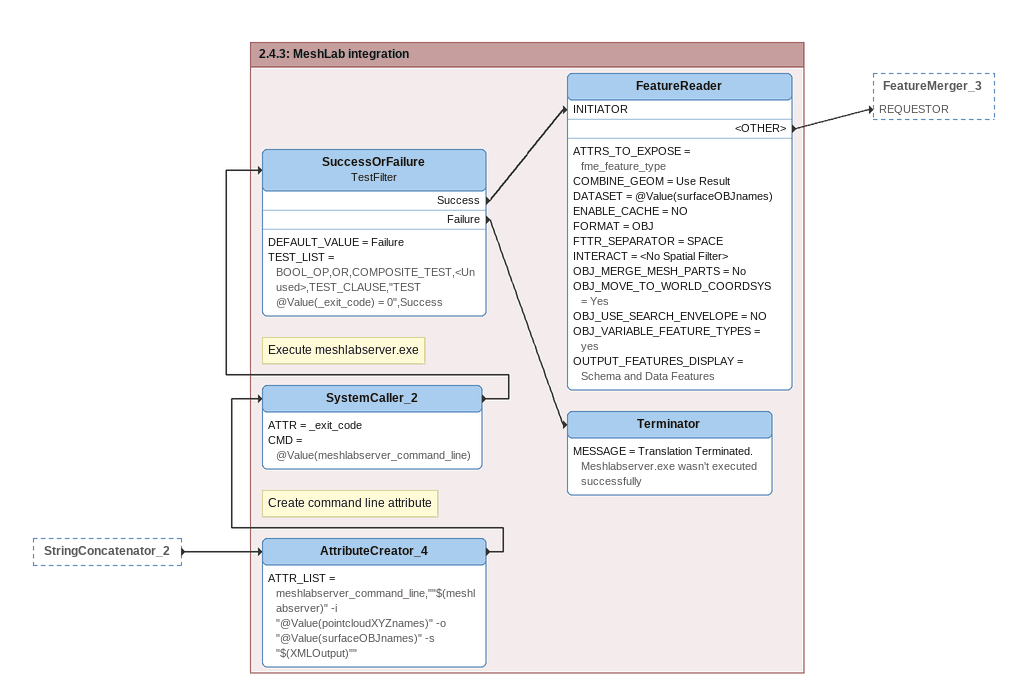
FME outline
StringConcatenator_2 [outside]
    -> AttributeCreator_4

Bookmark: 2.4.3: MeshLab integration
Note: Create command line attribute
AttributeCreator_4
    ATTR_LIST = meshlabserver_command_line,""$(meshlabserver)" -i "@Value(pointcloudXYZnames)" -o "@Value(surfaceOBJnames)" -s "$(XMLOutput)""
    -> SystemCaller_2
Note: Execute meshlabserver.exe
SystemCaller_2
    ATTR = _exit_code
    CMD = @Value(meshlabserver_command_line)
    -> SuccessOrFailure
SuccessOrFailure: TestFilter
    DEFAULT_VALUE = Failure
    TEST_LIST = BOOL_OP,OR,COMPOSITE_TEST,<Unused>,TEST_CLAUSE,"TEST @Value(_exit_code) = 0",Success
    Success -> FeatureReader [INITIATOR]
    Failure -> Terminator
FeatureReader
    ATTRS_TO_EXPOSE = fme_feature_type
    COMBINE_GEOM = Use Result
    DATASET = @Value(surfaceOBJnames)
    ENABLE_CACHE = NO
    FORMAT = OBJ
    FTTR_SEPARATOR = SPACE
    INTERACT = <No Spatial Filter>
    OBJ_MERGE_MESH_PARTS = No
    OBJ_MOVE_TO_WORLD_COORDSYS = Yes
    OBJ_USE_SEARCH_ENVELOPE = NO
    OBJ_VARIABLE_FEATURE_TYPES = yes
    OUTPUT_FEATURES_DISPLAY = Schema and Data Features
    <OTHER> -> FeatureMerger_3 [REQUESTOR]
Terminator
    MESSAGE = Translation Terminated. Meshlabserver.exe wasn't executed successfully
